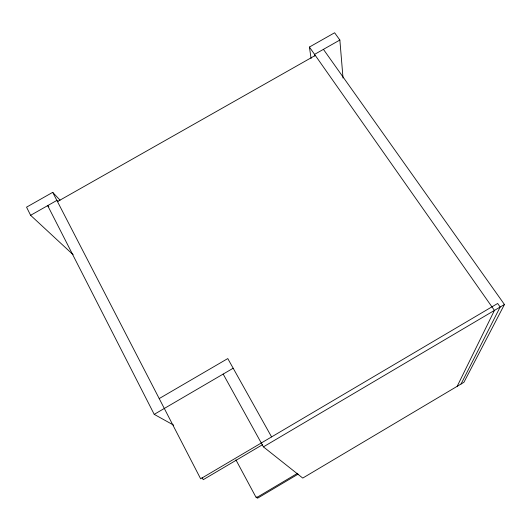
<?xml version="1.0" encoding="UTF-8"?>
<svg xmlns="http://www.w3.org/2000/svg" width="531" height="531" viewBox="0 0 531 531"><rect width="100%" height="100%" fill="white"/><g stroke="black" fill="none" stroke-linecap="round" stroke-linejoin="round"><path stroke-width="0.8" d="M457.184 386.309L494.441 310.409L309.414 47.047L334.616 32.776L339.86 40.037L343.026 78.07M461.027 384.026L500.162 307.031L497.647 303.473L200.638 478.796L52.702 192.355L26.55 207.156L30.612 215.301L73.159 254.741M323.425 49.35L504.45 304.495L463.908 382.313L302.75 478.079L263.409 446.863L223.173 374.076M297.559 473.287L256.287 497.793L235.917 459.866M298.13 474.123L257.542 498.224L256.758 496.764M262.526 444.679L203.24 479.685L202.099 477.475M263.409 446.863L504.45 304.495M159.207 398.575L227.779 358.571L271.58 436.92M48.859 206.791L47.684 205.623L154.222 414.359L233.175 368.229M30.612 215.301L56.863 200.419L58.005 201.614M339.86 40.037L314.564 54.374L314.79 56.007M57.461 201.574L315.301 55.43M154.222 414.359L173.683 425.165M52.702 192.355L60.076 200.167M309.414 47.047L311.086 58.496"/></g></svg>
